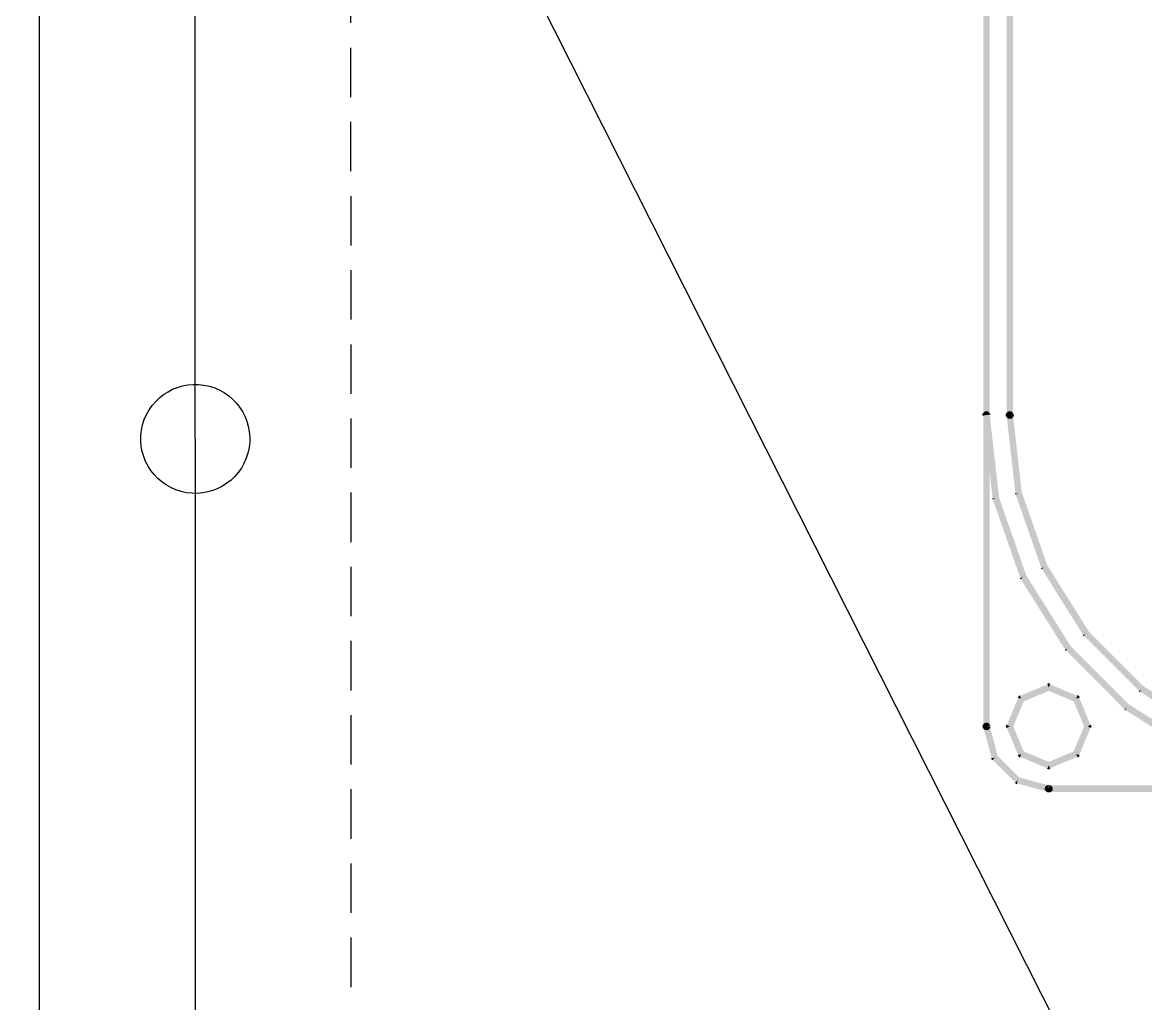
# Model space of a CAD drawing. Header units: millimetres. Extents: x -27384 to -11847, y 105622 to 113060.
# Drawn here: x -20919 to -20774.8, y 111300.1 to 111426.1 of the extents above; entities that cross this region are included whole.
import ezdxf

# ---------------------------------------------------------------- set-up
doc = ezdxf.new("R2010")
doc.units = ezdxf.units.MM
doc.linetypes.add('DASHDOT', pattern=[25.4, 12.7, -6.35, 0, -6.35])
doc.linetypes.add('HIDDEN', pattern=[9.524999999999999, 6.35, -3.175])
doc.layers.get('0').update_dxf_attribs({"color": 1, "linetype": 'DASHDOT'})
for name, color, linetype in [('01粗实线', 7, 'Continuous'), ('1', 4, 'Continuous'), ('3', 6, 'HIDDEN')]:
    doc.layers.add(name, color=color, linetype=linetype)

# ---------------------------------------------------------------- blocks, each defined once
blk = doc.blocks.new('G$CBD4B754B')
at = {"transparency": 33554559}
for points in [[(-81.47388156048692, 94.02956349017586), (-81.88473886115025, 94.02956349017586), (-82.29632852776922, 94.02956349017586), (-82.29632852776922, -125.9094535041359), (-81.88473886115025, -125.9094535041359), (-81.47388156048692, -125.9094535041359)], [(-78.47850480521447, 32.04650326868523), (-78.88936210587781, 32.04650326868523), (-79.30021940653751, 32.04650326868523), (-79.30021940653751, -85.91934290633526), (-78.88936210587781, -85.91934290633526), (-78.47850480521447, -85.91934290633526)], [(-81.88473886115025, -85.91934290633526), (-82.29632852776922, -85.97280562103788), (-82.29632852776922, -85.8534299703997), (-82.25604840025335, -85.73405431976153), (-82.19013546431597, -85.64104384349776), (-82.09712498805311, -85.56121595442073), (-81.99093192459986, -85.52166819285958), (-81.8715562739635, -85.50848560567283), (-81.75218062332715, -85.52166819285958), (-81.64671992582953, -85.57439854160748), (-81.56689203675342, -85.6542264306845), (-81.50097910081604, -85.76041949413593), (-81.47388156048692, -85.86661255758736)], [(-81.47388156048692, -85.86661255758736), (-81.88473886115025, -85.91934290633526), (-82.29632852776922, -85.97280562103788), (-81.08938943420071, -96.65729253612335), (-80.67853213353737, -96.60382982142073), (-80.26767483287404, -96.55109947267192)], [(-78.88936210587781, -85.91934290633526), (-79.30021940653751, -85.97280562103788), (-79.30021940653751, -85.8534299703997), (-79.26067164497726, -85.73405431976153), (-79.1940263430879, -85.64104384349776), (-79.10174823277703, -85.56121595442073), (-78.99555516932742, -85.52166819285958), (-78.87617951868742, -85.50848560567283), (-78.75680386805107, -85.52166819285958), (-78.65061080460146, -85.57439854160748), (-78.57151528147733, -85.6542264306845), (-78.50486997958797, -85.76041949413593), (-78.47850480521447, -85.86661255758736)], [(-78.47850480521447, -85.86661255758736), (-78.88936210587781, -85.91934290633526), (-79.30021940653751, -85.97280562103788), (-78.17384056800074, -95.98058639385545), (-77.76298326734104, -95.92712367915283), (-77.35139360072208, -95.87439333040493)], [(-78.88936210587781, -85.91934290633526), (-78.47850480521447, -85.91934290633526), (-78.49168739240122, -86.03945092292815), (-78.54441774114821, -86.14564398637867), (-78.61106304303757, -86.23792209668864), (-78.71725610649082, -86.304567398578), (-78.83663175712718, -86.3309325729524), (-78.9420924546248, -86.3309325729524), (-79.06146810526116, -86.304567398578), (-79.1676611687144, -86.23792209668864), (-79.23430647060377, -86.14564398637867), (-79.28703681935076, -86.03945092292815), (-79.30021940653751, -85.91934290633526)], [(-80.28085742006078, -96.4712715835949), (-80.67853213353737, -96.60382982142073), (-81.07620684701396, -96.73712042520037), (-77.53741455325144, -106.8767270698891), (-77.13973983977485, -106.7441688320632), (-76.7420651263019, -106.6116105942383)], [(-77.36530855386445, -95.7945654413279), (-77.76298326734104, -95.92712367915283), (-78.160657980814, -96.05968191697775), (-74.83351944800233, -105.5760451341021), (-74.43584473452574, -105.4434868962771), (-74.03817002104915, -105.3109286584513)], [(-74.07771778261304, -105.2179181821875), (-74.43584473452574, -105.4434868962771), (-74.79323932048646, -105.6690556103658), (-69.45136204591836, -114.1901334948689), (-69.09396745996128, -113.9645647807802), (-68.73584050804493, -113.7389960666906)], [(-76.78161288786214, -106.5186001179745), (-77.13973983977485, -106.7441688320632), (-77.4978667916912, -106.9697375461528), (-71.78467997802363, -116.0613285094723), (-71.42655302611092, -115.8357597953827), (-71.06842607419458, -115.610191081294)], [(-68.8017534439823, -113.6723507648012), (-69.09396745996128, -113.9645647807802), (-69.38544910998462, -114.2567787967591), (-62.26685202899171, -121.3841642692114), (-61.97537037896473, -121.0919502532324), (-61.68388872894138, -120.7997362372535)], [(-71.13507137608394, -115.5442781453585), (-71.42655302611092, -115.8357597953827), (-71.71803467613427, -116.1279738113617), (-64.13584994572739, -123.7328618863667), (-63.84436829570404, -123.4413802363424), (-63.5528866456807, -123.1491662203634)], [(-73.73277341788344, -121.2911537929476), (-73.8924291960393, -120.9059293007049), (-74.0513526082359, -120.521437174416), (-77.59014490199843, -121.994225109589), (-77.43122148980183, -122.3794496018318), (-77.27229807760159, -122.7639417281207)], [(-73.8924291960393, -120.9059293007049), (-73.73277341788344, -120.521437174416), (-73.78623613258605, -120.5075222212745), (-73.85214906852343, -120.4943396340877), (-73.90561178322605, -120.4943396340877), (-73.97152471915979, -120.4943396340877), (-74.0513526082359, -120.521437174416)], [(-70.52501053570813, -122.7639417281207), (-70.3660871235079, -122.3794496018318), (-70.20716371130766, -121.994225109589), (-73.73277341788344, -120.521437174416), (-73.8924291960393, -120.9059293007049), (-74.0513526082359, -121.2911537929476)], [(-61.74980166487512, -120.7338233013179), (-61.97537037896473, -121.0919502532324), (-62.20093909305433, -121.450077205147), (-53.6908466978748, -126.8124607264472), (-53.4652779837852, -126.4543337745336), (-53.24044163565122, -126.0954744566643)], [(-77.04672936351199, -122.5383730140311), (-77.43122148980183, -122.3794496018318), (-77.81571361608803, -122.2197938236777), (-79.27385423216401, -125.7505300919365), (-78.88936210587781, -125.9094535041359), (-78.50486997958797, -126.0691092822899)], [(-77.43122148980183, -122.3794496018318), (-77.59014490199843, -121.994225109589), (-77.64360761670105, -122.0205902839634), (-77.69633796545168, -122.0608704114793), (-77.73588572701192, -122.1004181730405), (-77.77616585452779, -122.1406983005563), (-77.81571361608803, -122.2197938236777)], [(-69.29243863372176, -126.0691092822899), (-68.90794650743192, -125.9094535041359), (-68.52345438114571, -125.7505300919365), (-69.98159499722169, -122.2197938236777), (-70.3660871235079, -122.3794496018318), (-70.75057924979774, -122.5383730140311)], [(-70.3660871235079, -122.3794496018318), (-69.98159499722169, -122.2197938236777), (-70.00796017159519, -122.1670634749298), (-70.03505771192431, -122.1136007602272), (-70.0877880606713, -122.074052998666), (-70.12733582223154, -122.0345052371049), (-70.20716371130766, -121.994225109589)], [(-63.61879958161444, -123.0825209184732), (-63.84436829570404, -123.4413802363424), (-64.06993700979365, -123.7995071882569), (-54.99006390175055, -129.5200176614717), (-54.76449518766094, -129.1618907095572), (-54.53892647357134, -128.8030313916888)], [(-81.88473886115025, -125.9094535041359), (-82.28241357462684, -126.0156465675873), (-82.29632852776922, -125.8962709169491), (-82.28241357462684, -125.7768952663109), (-82.22968322587622, -125.6707022028595), (-82.1498553368001, -125.5916066797381), (-82.04439463930612, -125.5249613778478), (-81.93820157585287, -125.4985962034734), (-81.81882592521652, -125.4985962034734), (-81.69945027457652, -125.5381439650346), (-81.60643979831366, -125.6047892669249), (-81.52734427518953, -125.6970673772339), (-81.48706414767366, -125.8032604406853)], [(-81.88473886115025, -125.9094535041359), (-81.47388156048692, -125.9094535041359), (-81.48706414767366, -126.0295615207287), (-81.54052686237992, -126.1357545841802), (-81.60643979831366, -126.2280326944892), (-81.71263286176327, -126.2946779963795), (-81.83200851240326, -126.321043170753), (-81.93820157585287, -126.321043170753), (-82.05757722649287, -126.2946779963795), (-82.16377028994248, -126.2280326944892), (-82.22968322587622, -126.1357545841802), (-82.28241357462684, -126.0295615207287), (-82.29632852776922, -125.9094535041359)], [(-81.48706414767366, -125.8032604406853), (-81.88473886115025, -125.9094535041359), (-82.28241357462684, -126.0156465675873), (-81.20876508483707, -130.0107028512111), (-80.81109037136412, -129.9045097877597), (-80.41341565788753, -129.7983167243092)], [(-78.88936210587781, -125.9094535041359), (-79.27385423216401, -125.7505300919365), (-79.30021940653751, -125.8032604406853), (-79.30021940653751, -125.8699057425747), (-79.30021940653751, -125.9233684572782), (-79.30021940653751, -125.9892813932129), (-79.27385423216401, -126.0691092822899)], [(-78.50486997958797, -125.7505300919365), (-78.88936210587781, -125.9094535041359), (-79.27385423216401, -126.0691092822899), (-77.81571361608803, -129.5998455505487), (-77.43122148980183, -129.4401897723947), (-77.04672936351199, -129.2812663601953)], [(-70.75057924979774, -129.2812663601953), (-70.3660871235079, -129.4401897723947), (-69.98159499722169, -129.5998455505487), (-68.52345438114571, -126.0691092822899), (-68.90794650743192, -125.9094535041359), (-69.29243863372176, -125.7505300919365)], [(-68.90794650743192, -125.9094535041359), (-68.52345438114571, -126.0691092822899), (-68.49708920676858, -126.0156465675873), (-68.49708920676858, -125.9497336316517), (-68.49708920676858, -125.8962709169491), (-68.49708920676858, -125.8303579810135), (-68.52345438114571, -125.7505300919365)], [(-80.51960872133714, -129.6130281377355), (-80.81109037136412, -129.9045097877597), (-81.10330438734309, -130.1967238037387), (-78.17384056800074, -133.1298494528528), (-77.88162655202177, -132.8383678028285), (-77.59014490199843, -132.5461537868496)], [(-77.43122148980183, -129.4401897723947), (-77.81571361608803, -129.5998455505487), (-77.78934844171454, -129.6525758992966), (-77.76298326734104, -129.7060386140001), (-77.70952055263842, -129.7455863755613), (-77.66997279107454, -129.7851341371224), (-77.59014490199843, -129.8254142646383)], [(-77.27229807760159, -129.0556976461066), (-77.43122148980183, -129.4401897723947), (-77.59014490199843, -129.8254142646383), (-74.0513526082359, -131.2982021998105), (-73.8924291960393, -130.9137100735225), (-73.73277341788344, -130.5284855812797)], [(-74.0513526082359, -130.5284855812797), (-73.8924291960393, -130.9137100735225), (-73.73277341788344, -131.2982021998105), (-70.20716371130766, -129.8254142646383), (-70.3660871235079, -129.4401897723947), (-70.52501053570813, -129.0556976461066)], [(-70.3660871235079, -129.4401897723947), (-70.20716371130766, -129.8254142646383), (-70.15370099660504, -129.7983167243092), (-70.10097064785805, -129.758768962748), (-70.0614228862978, -129.7192212011869), (-70.02114275878193, -129.678941073671), (-69.98159499722169, -129.5998455505487)], [(-80.81109037136412, -129.9045097877597), (-81.20876508483707, -130.0107028512111), (-81.19558249765032, -130.0641655659138), (-81.16921732327683, -130.1168959146626), (-81.10330438734309, -130.1967238037387)], [(-73.8924291960393, -130.9137100735225), (-74.0513526082359, -131.2982021998105), (-73.99788989353328, -131.3252997401396), (-73.93197695759955, -131.3252997401396), (-73.87851424289693, -131.3252997401396), (-73.81260130695955, -131.3252997401396), (-73.73277341788344, -131.2982021998105)], [(-77.77616585452779, -132.4399607233981), (-77.88162655202177, -132.8383678028285), (-77.98781961547502, -133.2360425163033), (-73.99788989353328, -134.3111557380016), (-73.8924291960393, -133.9134810245259), (-73.78623613258605, -133.5150739450955)], [(-77.88162655202177, -132.8383678028285), (-78.17384056800074, -133.1298494528528), (-78.13356044048487, -133.1701295803687), (-78.08083009173788, -133.2096773419298), (-77.98781961547502, -133.2360425163033)], [(-73.8924291960393, -133.9134810245259), (-73.8924291960393, -134.3243383251884), (-74.01107248072003, -134.3111557380016), (-74.11726554417328, -134.2584253892528), (-74.21027602043614, -134.1917800873634), (-74.27618895636988, -134.085587023912), (-74.303286496699, -133.9662113732738), (-74.303286496699, -133.8600183098233), (-74.27618895636988, -133.7406426591851), (-74.21027602043614, -133.6344495957337), (-74.11726554417328, -133.5678042938443), (-74.01107248072003, -133.5150739450955), (-73.8924291960393, -133.5018913579088)], [(-73.8924291960393, -133.9134810245259), (-73.78623613258605, -133.5150739450955), (-73.68004306913645, -133.5546217066567), (-73.58703259287358, -133.6344495957337), (-73.52111965693621, -133.7274600719975), (-73.48083952942034, -133.8468357226357), (-73.48083952942034, -133.9662113732738), (-73.50793706974946, -134.0724044367253), (-73.5738500056832, -134.1785975001758), (-73.65367789476295, -134.2584253892528), (-73.75987095821256, -134.3111557380016), (-73.87851424289693, -134.3243383251884), (-73.99788989353328, -134.3111557380016)], [(-73.8924291960393, -133.5018913579088), (-73.8924291960393, -133.9134810245259), (-73.8924291960393, -134.3243383251884), (-57.932710308276, -134.3243383251884), (-57.932710308276, -133.9134810245259), (-57.932710308276, -133.5018913579088)]]:
    blk.add_hatch(color=7, dxfattribs=at).paths.add_polyline_path(points, flags=16)
for p, q in [((-78.17384056800074, -95.98058639385545), (-78.160657980814, -96.05968191697775)), ((-81.08938943420071, -96.65729253612335), (-81.07620684701396, -96.73712042520037)), ((-74.83351944800233, -105.5760451341021), (-74.79323932048646, -105.6690556103658)), ((-77.53741455325144, -106.8767270698891), (-77.4978667916912, -106.9697375461528)), ((-69.45136204591836, -114.1901334948689), (-69.38544910998462, -114.2567787967591)), ((-71.78467997802363, -116.0613285094723), (-71.71803467613427, -116.1279738113617)), ((-62.26685202899171, -121.3841642692114), (-62.20093909305433, -121.450077205147)), ((-64.13584994572739, -123.7328618863667), (-64.06993700979365, -123.7995071882569))]:
    blk.add_line(p, q)
for points in [[(-82.29632852776922, -85.97280562103788), (-82.29632852776922, -85.8534299703997), (-82.25604840025335, -85.73405431976153), (-82.19013546431597, -85.64104384349776), (-82.09712498805311, -85.56121595442073), (-81.99093192459986, -85.52166819285958), (-81.8715562739635, -85.50848560567283), (-81.75218062332715, -85.52166819285958), (-81.64671992582953, -85.57439854160748), (-81.56689203675342, -85.6542264306845), (-81.50097910081604, -85.76041949413593), (-81.47388156048692, -85.86661255758736)], [(-79.30021940653751, -85.97280562103788), (-79.30021940653751, -85.8534299703997), (-79.26067164497726, -85.73405431976153), (-79.1940263430879, -85.64104384349776), (-79.10174823277703, -85.56121595442073), (-78.99555516932742, -85.52166819285958), (-78.87617951868742, -85.50848560567283), (-78.75680386805107, -85.52166819285958), (-78.65061080460146, -85.57439854160748), (-78.57151528147733, -85.6542264306845), (-78.50486997958797, -85.76041949413593), (-78.47850480521447, -85.86661255758736)], [(-78.47850480521447, -85.91934290633526), (-78.49168739240122, -86.03945092292815), (-78.54441774114821, -86.14564398637867), (-78.61106304303757, -86.23792209668864), (-78.71725610649082, -86.304567398578), (-78.83663175712718, -86.3309325729524), (-78.9420924546248, -86.3309325729524), (-79.06146810526116, -86.304567398578), (-79.1676611687144, -86.23792209668864), (-79.23430647060377, -86.14564398637867), (-79.28703681935076, -86.03945092292815), (-79.30021940653751, -85.91934290633526)], [(-73.73277341788344, -120.521437174416), (-73.78623613258605, -120.5075222212745), (-73.85214906852343, -120.4943396340877), (-73.90561178322605, -120.4943396340877), (-73.97152471915979, -120.4943396340877), (-74.0513526082359, -120.521437174416)], [(-77.59014490199843, -121.994225109589), (-77.64360761670105, -122.0205902839634), (-77.69633796545168, -122.0608704114793), (-77.73588572701192, -122.1004181730405), (-77.77616585452779, -122.1406983005563), (-77.81571361608803, -122.2197938236777)], [(-69.98159499722169, -122.2197938236777), (-70.00796017159519, -122.1670634749298), (-70.03505771192431, -122.1136007602272), (-70.0877880606713, -122.074052998666), (-70.12733582223154, -122.0345052371049), (-70.20716371130766, -121.994225109589)], [(-82.28241357462684, -126.0156465675873), (-82.29632852776922, -125.8962709169491), (-82.28241357462684, -125.7768952663109), (-82.22968322587622, -125.6707022028595), (-82.1498553368001, -125.5916066797381), (-82.04439463930612, -125.5249613778478), (-81.93820157585287, -125.4985962034734), (-81.81882592521652, -125.4985962034734), (-81.69945027457652, -125.5381439650346), (-81.60643979831366, -125.6047892669249), (-81.52734427518953, -125.6970673772339), (-81.48706414767366, -125.8032604406853)], [(-81.47388156048692, -125.9094535041359), (-81.48706414767366, -126.0295615207287), (-81.54052686237992, -126.1357545841802), (-81.60643979831366, -126.2280326944892), (-81.71263286176327, -126.2946779963795), (-81.83200851240326, -126.321043170753), (-81.93820157585287, -126.321043170753), (-82.05757722649287, -126.2946779963795), (-82.16377028994248, -126.2280326944892), (-82.22968322587622, -126.1357545841802), (-82.28241357462684, -126.0295615207287), (-82.29632852776922, -125.9094535041359)], [(-79.27385423216401, -125.7505300919365), (-79.30021940653751, -125.8032604406853), (-79.30021940653751, -125.8699057425747), (-79.30021940653751, -125.9233684572782), (-79.30021940653751, -125.9892813932129), (-79.27385423216401, -126.0691092822899)], [(-68.52345438114571, -126.0691092822899), (-68.49708920676858, -126.0156465675873), (-68.49708920676858, -125.9497336316517), (-68.49708920676858, -125.8962709169491), (-68.49708920676858, -125.8303579810135), (-68.52345438114571, -125.7505300919365)], [(-77.81571361608803, -129.5998455505487), (-77.78934844171454, -129.6525758992966), (-77.76298326734104, -129.7060386140001), (-77.70952055263842, -129.7455863755613), (-77.66997279107454, -129.7851341371224), (-77.59014490199843, -129.8254142646383)], [(-70.20716371130766, -129.8254142646383), (-70.15370099660504, -129.7983167243092), (-70.10097064785805, -129.758768962748), (-70.0614228862978, -129.7192212011869), (-70.02114275878193, -129.678941073671), (-69.98159499722169, -129.5998455505487)], [(-81.20876508483707, -130.0107028512111), (-81.19558249765032, -130.0641655659138), (-81.16921732327683, -130.1168959146626), (-81.10330438734309, -130.1967238037387)], [(-74.0513526082359, -131.2982021998105), (-73.99788989353328, -131.3252997401396), (-73.93197695759955, -131.3252997401396), (-73.87851424289693, -131.3252997401396), (-73.81260130695955, -131.3252997401396), (-73.73277341788344, -131.2982021998105)], [(-78.17384056800074, -133.1298494528528), (-78.13356044048487, -133.1701295803687), (-78.08083009173788, -133.2096773419298), (-77.98781961547502, -133.2360425163033)], [(-73.8924291960393, -134.3243383251884), (-74.01107248072003, -134.3111557380016), (-74.11726554417328, -134.2584253892528), (-74.21027602043614, -134.1917800873634), (-74.27618895636988, -134.085587023912), (-74.303286496699, -133.9662113732738), (-74.303286496699, -133.8600183098233), (-74.27618895636988, -133.7406426591851), (-74.21027602043614, -133.6344495957337), (-74.11726554417328, -133.5678042938443), (-74.01107248072003, -133.5150739450955), (-73.8924291960393, -133.5018913579088)], [(-73.78623613258605, -133.5150739450955), (-73.68004306913645, -133.5546217066567), (-73.58703259287358, -133.6344495957337), (-73.52111965693621, -133.7274600719975), (-73.48083952942034, -133.8468357226357), (-73.48083952942034, -133.9662113732738), (-73.50793706974946, -134.0724044367253), (-73.5738500056832, -134.1785975001758), (-73.65367789476295, -134.2584253892528), (-73.75987095821256, -134.3111557380016), (-73.87851424289693, -134.3243383251884), (-73.99788989353328, -134.3111557380016)]]:
    blk.add_lwpolyline(points)
for points in [[(-80.67853213353737, -96.60382982142073), (-81.08938943420071, -96.65729253612335), (-81.07620684701396, -96.73712042520037)], [(-77.76298326734104, -95.92712367915283), (-78.17384056800074, -95.98058639385545), (-78.160657980814, -96.05968191697775)], [(-74.43584473452574, -105.4434868962771), (-74.83351944800233, -105.5760451341021), (-74.79323932048646, -105.6690556103658)], [(-77.13973983977485, -106.7441688320632), (-77.53741455325144, -106.8767270698891), (-77.4978667916912, -106.9697375461528)], [(-69.09396745996128, -113.9645647807802), (-69.45136204591836, -114.1901334948689), (-69.38544910998462, -114.2567787967591)], [(-71.42655302611092, -115.8357597953827), (-71.78467997802363, -116.0613285094723), (-71.71803467613427, -116.1279738113617)], [(-61.97537037896473, -121.0919502532324), (-62.26685202899171, -121.3841642692114), (-62.20093909305433, -121.450077205147)], [(-63.84436829570404, -123.4413802363424), (-64.13584994572739, -123.7328618863667), (-64.06993700979365, -123.7995071882569)]]:
    blk.add_solid(points, dxfattribs=at)
blk = doc.blocks.new('G$C6C638B4C')
blk.add_lwpolyline([(-1.818989403545856e-11, -2.91038304567337e-11), (639.9999999999891, -2.91038304567337e-11), (640.0000000000036, -600.0000000000146), (-7.275957614183426e-12, -600.0000000000291)], close=True)
at = {"layer": '1'}
blk.add_lwpolyline([(-20.00000000001455, 19.99999999995634), (659.9999999999745, 19.9999999999709), (659.9999999999854, -620.0000000000146), (-19.99999999999636, -620.0000000000437)], close=True, dxfattribs=at)
blk.add_circle((6.548361852765083e-11, -300.0000000000728), 6.999999999999996, dxfattribs=at)
at = {"layer": '3'}
blk.add_lwpolyline([(19.99999999999272, -20.00000000004366), (620, -20.00000000004366), (619.9999999999927, -580.0000000000146), (19.99999999999636, -580.0000000000437)], close=True, dxfattribs=at)

msp = doc.modelspace()

# ---------------------------------------------------------------- linework, layer by layer
at = {"layer": '1', "lineweight": -3, "ltscale": 0.5, "extrusion": (-0.004685415688226654, -0.01745240643729067, 0.9998367168639969)}
msp.add_line((-21267.33522819936, 112249.9273653965, 1180.472601543481), (-20749.48873787543, 111224.7488785238, 1165.004570320904), dxfattribs=at)
at = {"layer": '1', "lineweight": -3, "ltscale": 2, "extrusion": (-0.004685415688226654, -0.01745240643729067, 0.9998367168639969), "elevation": -761.7737618122727}
msp.add_lwpolyline([(-55762.41944096141, 102096.2621256225), (-45696.27557504938, 104799.1427234042), (-43767.03463448276, 97614.2094060799), (-53833.17850039472, 94911.32880829813)], close=True, dxfattribs=at)
at = {"layer": '1', "extrusion": (-0.004685415688226654, -0.01745240643729067, 0.9998367168639969), "const_width": 9.147440893432856, "elevation": -761.7737618122732}
msp.add_lwpolyline([(-53581.19831907854, 95088.87696726886), (-43888.4841354353, 97691.48720767391), (-45759.11024572644, 104658.1255271676), (-55451.82442936971, 102055.5152867626), (-53581.19831907854, 95088.87696726886)], dxfattribs=at)

# ---------------------------------------------------------------- block references
at = {"layer": '01粗实线', "lineweight": -3, "ltscale": 2, "extrusion": (-0.004685415688226654, -0.01745240643729066, 0.9998367168639969), "rotation": 15.03008309191162}
for name, p in [('G$C6C638B4C', (-49137.35744931624, 102439.593784045, -679.1051985372569)), ('G$CBD4B754B', (-48905.43956376155, 102283.3697723566, -679.105198537253))]:
    msp.add_blockref(name, p, dxfattribs=at)

doc.saveas('drawing.dxf')
